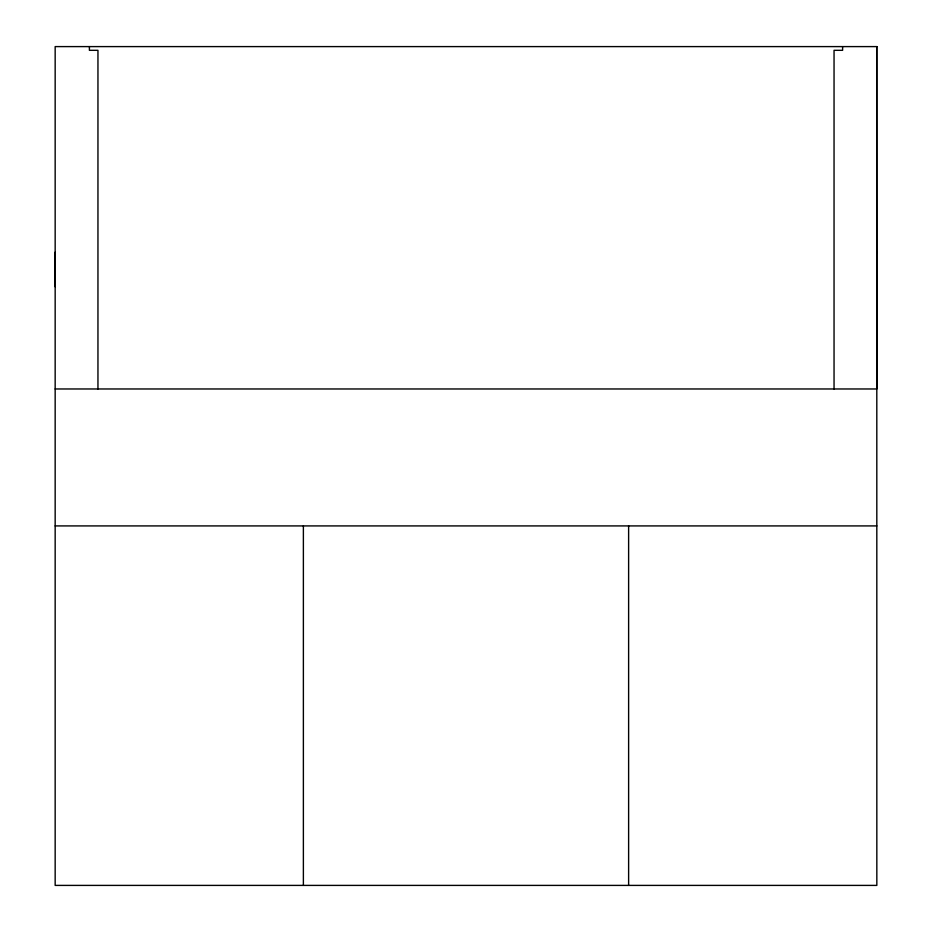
<?xml version="1.0" encoding="UTF-8"?>
<svg xmlns="http://www.w3.org/2000/svg" width="932" height="932" viewBox="0 0 932 932"><rect width="100%" height="100%" fill="white"/><g stroke="black" fill="none" stroke-linecap="round" stroke-linejoin="round"><path stroke-width="1.4" d="M55.163 286.019L55.163 286.602L55.163 283.06M55.151 252.945L55.151 252.362L55.151 255.904M876.837 252.607L876.837 252.024L876.837 253.329M55.163 388.97L876.837 388.97L876.709 46.6M55.163 525.916L876.837 525.916M55.151 253.667L55.163 285.297M842.61 46.6L842.61 50.316L834.047 50.316L834.047 388.97M628.622 525.916L628.622 885.4M303.378 525.916L303.378 885.4M97.953 388.97L97.953 50.316L89.402 50.316L89.402 46.6M876.849 286.112L876.849 286.112M876.791 46.6L55.163 46.6L55.163 885.4L876.837 885.4L876.791 46.6"/></g></svg>
